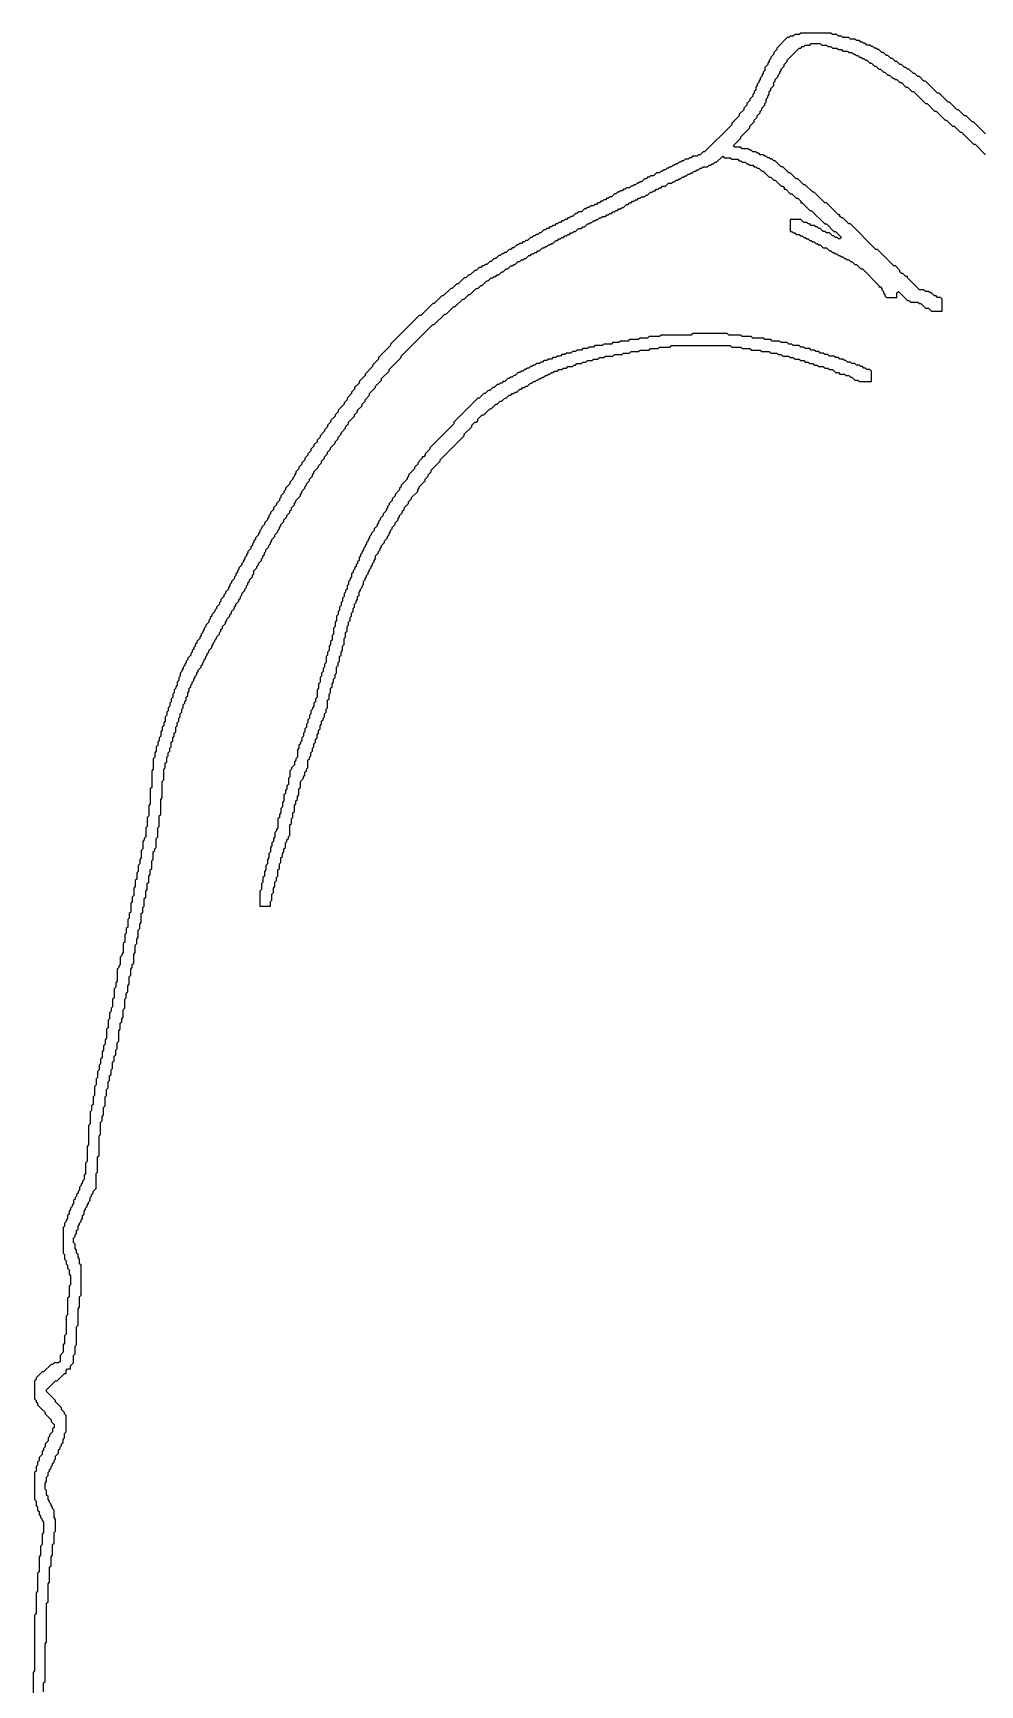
# Model space of a CAD drawing. Header units: metres. Extents: x 0 to 7998, y 2 to 10328.
# Drawn here: x 1094 to 2354, y 6627 to 8826 of the extents above; entities that cross this region are included whole.
import ezdxf

# ---------------------------------------------------------------- set-up
doc = ezdxf.new("R2010")
doc.units = ezdxf.units.M

msp = doc.modelspace()

# ---------------------------------------------------------------- linework, layer by layer
for points in [[(2362, 8692), (2346, 8708), (2344, 8708), (2336, 8716), (2334, 8716), (2326, 8724), (2324, 8724), (2314, 8734), (2312, 8734), (2300, 8746), (2298, 8746), (2282, 8762), (2280, 8762), (2274, 8768), (2272, 8768), (2268, 8772), (2266, 8772), (2260, 8778), (2258, 8778), (2256, 8780), (2254, 8780), (2250, 8784), (2248, 8784), (2244, 8788), (2242, 8788), (2238, 8792), (2236, 8792), (2232, 8796), (2230, 8796), (2226, 8800), (2224, 8800), (2220, 8804), (2218, 8804), (2216, 8806), (2214, 8806), (2212, 8808), (2210, 8808), (2208, 8810), (2204, 8810), (2202, 8812), (2200, 8812), (2198, 8814), (2196, 8814), (2194, 8816), (2190, 8816), (2188, 8818), (2182, 8818), (2180, 8820), (2172, 8820), (2170, 8822), (2166, 8822), (2164, 8824), (2158, 8824), (2156, 8826), (2116, 8826), (2114, 8824), (2108, 8824), (2106, 8822), (2102, 8822), (2100, 8820), (2098, 8820), (2084, 8806), (2084, 8804), (2080, 8800), (2080, 8798), (2076, 8794), (2076, 8792), (2074, 8790), (2074, 8788), (2072, 8786), (2072, 8784), (2068, 8780), (2068, 8776), (2066, 8774), (2066, 8772), (2064, 8770), (2064, 8768), (2062, 8766), (2062, 8764), (2060, 8762), (2060, 8760), (2058, 8758), (2058, 8756), (2056, 8754), (2056, 8750), (2054, 8748), (2054, 8746), (2052, 8744), (2052, 8742), (2048, 8738), (2048, 8736), (2044, 8732), (2044, 8730), (2040, 8726), (2040, 8724), (2034, 8718), (2034, 8716), (2024, 8706), (2024, 8704), (1988, 8668), (1986, 8668), (1982, 8664), (1980, 8664), (1978, 8662), (1972, 8662), (1970, 8660), (1968, 8660), (1966, 8658), (1962, 8658), (1960, 8656), (1958, 8656), (1956, 8654), (1954, 8654), (1952, 8652), (1950, 8652), (1948, 8650), (1946, 8650), (1944, 8648), (1942, 8648), (1940, 8646), (1938, 8646), (1936, 8644), (1934, 8644), (1932, 8642), (1930, 8642), (1928, 8640), (1924, 8640), (1920, 8636), (1916, 8636), (1914, 8634), (1912, 8634), (1910, 8632), (1908, 8632), (1904, 8628), (1902, 8628), (1900, 8626), (1898, 8626), (1896, 8624), (1894, 8624), (1892, 8622), (1890, 8622), (1888, 8620), (1884, 8620), (1882, 8618), (1880, 8618), (1878, 8616), (1876, 8616), (1874, 8614), (1872, 8614), (1870, 8612), (1868, 8612), (1864, 8608), (1862, 8608), (1860, 8606), (1858, 8606), (1856, 8604), (1854, 8604), (1852, 8602), (1850, 8602), (1848, 8600), (1846, 8600), (1844, 8598), (1842, 8598), (1840, 8596), (1836, 8596), (1834, 8594), (1832, 8594), (1830, 8592), (1828, 8592), (1824, 8588), (1820, 8588), (1818, 8586), (1816, 8586), (1812, 8582), (1810, 8582), (1808, 8580), (1806, 8580), (1804, 8578), (1802, 8578), (1800, 8576), (1798, 8576), (1796, 8574), (1794, 8574), (1792, 8572), (1790, 8572), (1788, 8570), (1786, 8570), (1784, 8568), (1782, 8568), (1780, 8566), (1778, 8566), (1776, 8564), (1774, 8564), (1770, 8560), (1768, 8560), (1766, 8558), (1764, 8558), (1762, 8556), (1760, 8556), (1758, 8554), (1756, 8554), (1752, 8550), (1750, 8550), (1748, 8548), (1746, 8548), (1744, 8546), (1742, 8546), (1740, 8544), (1738, 8544), (1734, 8540), (1732, 8540), (1730, 8538), (1728, 8538), (1724, 8534), (1722, 8534), (1720, 8532), (1718, 8532), (1716, 8530), (1714, 8530), (1710, 8526), (1708, 8526), (1704, 8522), (1702, 8522), (1698, 8518), (1696, 8518), (1694, 8516), (1692, 8516), (1690, 8514), (1688, 8514), (1684, 8510), (1682, 8510), (1676, 8504), (1674, 8504), (1670, 8500), (1668, 8500), (1660, 8492), (1658, 8492), (1652, 8486), (1650, 8486), (1640, 8476), (1638, 8476), (1628, 8466), (1626, 8466), (1610, 8450), (1608, 8450), (1570, 8412), (1570, 8410), (1554, 8394), (1554, 8392), (1546, 8384), (1546, 8382), (1536, 8372), (1536, 8370), (1528, 8362), (1528, 8360), (1522, 8354), (1522, 8352), (1518, 8348), (1518, 8346), (1512, 8340), (1512, 8338), (1508, 8334), (1508, 8332), (1500, 8324), (1500, 8322), (1496, 8318), (1496, 8316), (1490, 8310), (1490, 8308), (1486, 8304), (1486, 8302), (1482, 8298), (1482, 8296), (1476, 8290), (1476, 8288), (1472, 8284), (1472, 8282), (1468, 8278), (1468, 8276), (1464, 8272), (1464, 8270), (1460, 8266), (1460, 8264), (1456, 8260), (1456, 8258), (1452, 8254), (1452, 8252), (1448, 8248), (1448, 8246), (1444, 8242), (1444, 8240), (1442, 8238), (1442, 8236), (1440, 8234), (1440, 8232), (1436, 8228), (1436, 8226), (1430, 8220), (1430, 8218), (1428, 8216), (1428, 8214), (1424, 8210), (1424, 8208), (1422, 8206), (1422, 8204), (1418, 8200), (1418, 8198), (1414, 8194), (1414, 8192), (1410, 8188), (1410, 8186), (1408, 8184), (1408, 8182), (1406, 8180), (1406, 8178), (1402, 8174), (1402, 8172), (1398, 8168), (1398, 8166), (1396, 8164), (1396, 8162), (1394, 8160), (1394, 8158), (1390, 8154), (1390, 8152), (1388, 8150), (1388, 8148), (1386, 8146), (1386, 8144), (1384, 8142), (1384, 8140), (1380, 8136), (1380, 8134), (1378, 8132), (1378, 8130), (1376, 8128), (1376, 8126), (1374, 8124), (1374, 8122), (1372, 8120), (1372, 8118), (1368, 8114), (1368, 8112), (1366, 8110), (1366, 8108), (1364, 8106), (1364, 8104), (1362, 8102), (1362, 8100), (1358, 8096), (1358, 8094), (1356, 8092), (1356, 8090), (1354, 8088), (1354, 8086), (1350, 8082), (1350, 8080), (1348, 8078), (1348, 8076), (1344, 8072), (1344, 8070), (1342, 8068), (1342, 8066), (1338, 8062), (1338, 8060), (1336, 8058), (1336, 8056), (1332, 8052), (1332, 8050), (1330, 8048), (1330, 8046), (1328, 8044), (1328, 8042), (1324, 8038), (1324, 8036), (1322, 8034), (1322, 8032), (1320, 8030), (1320, 8028), (1318, 8026), (1318, 8024), (1316, 8022), (1316, 8020), (1312, 8016), (1312, 8014), (1310, 8012), (1310, 8010), (1308, 8008), (1308, 8006), (1306, 8004), (1306, 8002), (1304, 8000), (1304, 7998), (1300, 7994), (1300, 7992), (1298, 7990), (1298, 7988), (1296, 7986), (1296, 7984), (1294, 7982), (1294, 7980), (1292, 7978), (1292, 7976), (1290, 7974), (1290, 7970), (1288, 7968), (1288, 7964), (1286, 7962), (1286, 7958), (1284, 7956), (1284, 7954), (1282, 7952), (1282, 7948), (1280, 7946), (1280, 7942), (1278, 7940), (1278, 7936), (1276, 7934), (1276, 7930), (1274, 7928), (1274, 7924), (1272, 7922), (1272, 7918), (1270, 7916), (1270, 7910), (1268, 7908), (1268, 7904), (1266, 7902), (1266, 7898), (1264, 7896), (1264, 7890), (1262, 7888), (1262, 7884), (1260, 7882), (1260, 7878), (1258, 7876), (1258, 7870), (1256, 7868), (1256, 7862), (1254, 7860), (1254, 7846), (1252, 7844), (1252, 7822), (1250, 7820), (1250, 7800), (1248, 7798), (1248, 7784), (1246, 7782), (1246, 7770), (1244, 7768), (1244, 7756), (1242, 7754), (1242, 7752), (1240, 7750), (1240, 7740), (1238, 7738), (1238, 7728), (1236, 7726), (1236, 7720), (1234, 7718), (1234, 7710), (1232, 7708), (1232, 7700), (1230, 7698), (1230, 7690), (1228, 7688), (1228, 7678), (1226, 7676), (1226, 7670), (1224, 7668), (1224, 7656), (1222, 7654), (1222, 7648), (1220, 7646), (1220, 7636), (1218, 7634), (1218, 7628), (1216, 7626), (1216, 7616), (1214, 7614), (1214, 7602), (1212, 7600), (1212, 7598), (1210, 7596), (1210, 7586), (1208, 7584), (1208, 7582), (1206, 7580), (1206, 7564), (1204, 7562), (1204, 7556), (1202, 7554), (1202, 7542), (1200, 7540), (1200, 7530), (1198, 7528), (1198, 7524), (1196, 7522), (1196, 7514), (1194, 7512), (1194, 7502), (1192, 7500), (1192, 7488), (1190, 7486), (1190, 7480), (1188, 7478), (1188, 7472), (1186, 7470), (1186, 7462), (1184, 7460), (1184, 7454), (1182, 7452), (1182, 7446), (1180, 7444), (1180, 7436), (1178, 7434), (1178, 7426), (1176, 7424), (1176, 7412), (1174, 7410), (1174, 7400), (1172, 7398), (1172, 7392), (1170, 7390), (1170, 7374), (1168, 7372), (1168, 7346), (1166, 7344), (1166, 7324), (1164, 7322), (1164, 7308), (1162, 7306), (1162, 7300), (1160, 7298), (1160, 7296), (1158, 7294), (1158, 7292), (1156, 7290), (1156, 7286), (1154, 7284), (1154, 7282), (1152, 7280), (1152, 7278), (1150, 7276), (1150, 7274), (1148, 7272), (1148, 7268), (1146, 7266), (1146, 7264), (1144, 7262), (1144, 7260), (1142, 7258), (1142, 7254), (1140, 7252), (1140, 7248), (1138, 7246), (1138, 7244), (1136, 7242), (1136, 7238), (1134, 7236), (1134, 7202), (1136, 7200), (1136, 7194), (1138, 7192), (1138, 7188), (1140, 7186), (1140, 7182), (1142, 7180), (1142, 7174), (1144, 7172), (1144, 7160), (1142, 7158), (1142, 7144), (1140, 7142), (1140, 7120), (1138, 7118), (1138, 7094), (1136, 7092), (1136, 7082), (1134, 7080), (1134, 7070), (1130, 7066), (1130, 7058), (1128, 7056), (1122, 7056), (1120, 7054), (1118, 7054), (1108, 7044), (1106, 7044), (1098, 7036), (1098, 7034), (1096, 7032), (1096, 7008), (1098, 7006), (1098, 7004), (1100, 7002), (1100, 7000), (1110, 6990), (1110, 6988), (1118, 6980), (1118, 6978), (1122, 6974), (1122, 6970), (1120, 6968), (1120, 6964), (1116, 6960), (1116, 6958), (1114, 6956), (1114, 6952), (1110, 6948), (1110, 6944), (1108, 6942), (1108, 6940), (1106, 6938), (1106, 6934), (1102, 6930), (1102, 6926), (1100, 6924), (1100, 6920), (1098, 6918), (1098, 6912), (1096, 6910), (1096, 6874), (1098, 6872), (1098, 6866), (1100, 6864), (1100, 6860), (1102, 6858), (1102, 6854), (1104, 6852), (1104, 6850), (1106, 6848), (1106, 6846), (1108, 6844), (1108, 6830), (1106, 6828), (1106, 6814), (1104, 6812), (1104, 6800), (1102, 6798), (1102, 6778), (1100, 6776), (1100, 6752), (1098, 6750), (1098, 6722), (1096, 6720), (1096, 6646), (1094, 6644), (1094, 6562)], [(1108, 6618), (1108, 6630), (1110, 6632), (1110, 6682), (1112, 6684), (1112, 6736), (1114, 6738), (1114, 6762), (1116, 6764), (1116, 6784), (1118, 6786), (1118, 6798), (1120, 6800), (1120, 6814), (1122, 6816), (1122, 6830), (1124, 6832), (1124, 6848), (1122, 6850), (1122, 6860), (1120, 6862), (1120, 6864), (1118, 6866), (1118, 6868), (1116, 6870), (1116, 6872), (1114, 6874), (1114, 6878), (1112, 6880), (1112, 6886), (1110, 6888), (1110, 6896), (1112, 6898), (1112, 6904), (1114, 6906), (1114, 6910), (1116, 6912), (1116, 6914), (1118, 6916), (1118, 6918), (1120, 6920), (1120, 6922), (1122, 6924), (1122, 6926), (1124, 6928), (1124, 6932), (1128, 6936), (1128, 6940), (1130, 6942), (1130, 6944), (1132, 6946), (1132, 6948), (1134, 6950), (1134, 6954), (1136, 6956), (1136, 6962), (1138, 6964), (1138, 6986), (1136, 6988), (1136, 6990), (1132, 6994), (1132, 6996), (1124, 7004), (1124, 7006), (1112, 7018), (1112, 7020), (1124, 7032), (1126, 7032), (1136, 7042), (1138, 7042), (1138, 7046), (1140, 7048), (1144, 7048), (1144, 7052), (1148, 7056), (1148, 7066), (1150, 7068), (1150, 7078), (1152, 7080), (1152, 7104), (1154, 7106), (1154, 7128), (1156, 7130), (1156, 7144), (1158, 7146), (1158, 7186), (1156, 7188), (1156, 7194), (1154, 7196), (1154, 7200), (1152, 7202), (1152, 7206), (1150, 7208), (1150, 7214), (1148, 7216), (1148, 7222), (1150, 7224), (1150, 7226), (1152, 7228), (1152, 7232), (1154, 7234), (1154, 7238), (1156, 7240), (1156, 7242), (1158, 7244), (1158, 7246), (1160, 7248), (1160, 7252), (1162, 7254), (1162, 7258), (1164, 7260), (1164, 7262), (1166, 7264), (1166, 7266), (1168, 7268), (1168, 7270), (1170, 7272), (1170, 7276), (1172, 7278), (1172, 7280), (1174, 7282), (1174, 7284), (1178, 7288), (1178, 7308), (1180, 7310), (1180, 7330), (1182, 7332), (1182, 7358), (1184, 7360), (1184, 7376), (1186, 7378), (1186, 7384), (1188, 7386), (1188, 7396), (1190, 7398), (1190, 7410), (1192, 7412), (1192, 7420), (1194, 7422), (1194, 7430), (1196, 7432), (1196, 7438), (1198, 7440), (1198, 7446), (1200, 7448), (1200, 7456), (1202, 7458), (1202, 7464), (1204, 7466), (1204, 7472), (1206, 7474), (1206, 7482), (1208, 7484), (1208, 7498), (1210, 7500), (1210, 7508), (1212, 7510), (1212, 7514), (1214, 7516), (1214, 7526), (1216, 7528), (1216, 7540), (1218, 7542), (1218, 7548), (1220, 7550), (1220, 7558), (1222, 7560), (1222, 7570), (1224, 7572), (1224, 7580), (1226, 7582), (1226, 7586), (1228, 7588), (1228, 7600), (1230, 7602), (1230, 7612), (1232, 7614), (1232, 7620), (1234, 7622), (1234, 7632), (1236, 7634), (1236, 7640), (1238, 7642), (1238, 7654), (1240, 7656), (1240, 7662), (1242, 7664), (1242, 7674), (1244, 7676), (1244, 7684), (1246, 7686), (1246, 7694), (1248, 7696), (1248, 7704), (1250, 7706), (1250, 7712), (1252, 7714), (1252, 7724), (1254, 7726), (1254, 7736), (1256, 7738), (1256, 7740), (1258, 7742), (1258, 7754), (1260, 7756), (1260, 7768), (1262, 7770), (1262, 7784), (1264, 7786), (1264, 7806), (1266, 7808), (1266, 7830), (1268, 7832), (1268, 7846), (1270, 7848), (1270, 7854), (1272, 7856), (1272, 7862), (1274, 7864), (1274, 7868), (1276, 7870), (1276, 7874), (1278, 7876), (1278, 7882), (1280, 7884), (1280, 7888), (1282, 7890), (1282, 7894), (1284, 7896), (1284, 7902), (1286, 7904), (1286, 7908), (1288, 7910), (1288, 7914), (1290, 7916), (1290, 7920), (1292, 7922), (1292, 7926), (1294, 7928), (1294, 7932), (1296, 7934), (1296, 7936), (1298, 7938), (1298, 7942), (1300, 7944), (1300, 7948), (1302, 7950), (1302, 7954), (1304, 7956), (1304, 7958), (1306, 7960), (1306, 7962), (1308, 7964), (1308, 7966), (1310, 7968), (1310, 7970), (1312, 7972), (1312, 7974), (1314, 7976), (1314, 7978), (1318, 7982), (1318, 7984), (1320, 7986), (1320, 7988), (1322, 7990), (1322, 7992), (1324, 7994), (1324, 7996), (1326, 7998), (1326, 8000), (1328, 8002), (1328, 8004), (1332, 8008), (1332, 8010), (1334, 8012), (1334, 8014), (1336, 8016), (1336, 8018), (1338, 8020), (1338, 8022), (1342, 8026), (1342, 8028), (1344, 8030), (1344, 8032), (1346, 8034), (1346, 8036), (1350, 8040), (1350, 8042), (1352, 8044), (1352, 8046), (1356, 8050), (1356, 8052), (1358, 8054), (1358, 8056), (1362, 8060), (1362, 8062), (1364, 8064), (1364, 8066), (1368, 8070), (1368, 8072), (1370, 8074), (1370, 8076), (1372, 8078), (1372, 8080), (1376, 8084), (1376, 8086), (1378, 8088), (1378, 8090), (1380, 8092), (1380, 8094), (1382, 8096), (1382, 8098), (1386, 8102), (1386, 8104), (1388, 8106), (1388, 8110), (1392, 8114), (1392, 8116), (1394, 8118), (1394, 8120), (1398, 8124), (1398, 8126), (1400, 8128), (1400, 8130), (1402, 8132), (1402, 8134), (1404, 8136), (1404, 8138), (1408, 8142), (1408, 8144), (1410, 8146), (1410, 8148), (1412, 8150), (1412, 8152), (1416, 8156), (1416, 8158), (1420, 8162), (1420, 8164), (1422, 8166), (1422, 8168), (1424, 8170), (1424, 8172), (1428, 8176), (1428, 8178), (1432, 8182), (1432, 8184), (1436, 8188), (1436, 8190), (1438, 8192), (1438, 8194), (1442, 8198), (1442, 8200), (1444, 8202), (1444, 8204), (1450, 8210), (1450, 8212), (1452, 8214), (1452, 8216), (1456, 8220), (1456, 8222), (1458, 8224), (1458, 8226), (1462, 8230), (1462, 8232), (1466, 8236), (1466, 8238), (1468, 8240), (1468, 8242), (1474, 8248), (1474, 8250), (1478, 8254), (1478, 8256), (1482, 8260), (1482, 8262), (1486, 8266), (1486, 8268), (1490, 8272), (1490, 8274), (1496, 8280), (1496, 8282), (1500, 8286), (1500, 8288), (1504, 8292), (1504, 8294), (1510, 8300), (1510, 8302), (1514, 8306), (1514, 8308), (1522, 8316), (1522, 8318), (1526, 8322), (1526, 8324), (1532, 8330), (1532, 8332), (1536, 8336), (1536, 8338), (1542, 8344), (1542, 8346), (1550, 8354), (1550, 8356), (1558, 8364), (1558, 8366), (1568, 8376), (1568, 8378), (1584, 8394), (1584, 8396), (1626, 8438), (1628, 8438), (1642, 8452), (1644, 8452), (1654, 8462), (1656, 8462), (1666, 8472), (1668, 8472), (1674, 8478), (1676, 8478), (1684, 8486), (1686, 8486), (1690, 8490), (1692, 8490), (1698, 8496), (1700, 8496), (1704, 8500), (1706, 8500), (1708, 8502), (1710, 8502), (1712, 8504), (1714, 8504), (1718, 8508), (1720, 8508), (1724, 8512), (1726, 8512), (1730, 8516), (1732, 8516), (1734, 8518), (1736, 8518), (1740, 8522), (1742, 8522), (1744, 8524), (1746, 8524), (1748, 8526), (1750, 8526), (1754, 8530), (1756, 8530), (1758, 8532), (1760, 8532), (1762, 8534), (1764, 8534), (1766, 8536), (1768, 8536), (1772, 8540), (1774, 8540), (1776, 8542), (1778, 8542), (1780, 8544), (1782, 8544), (1784, 8546), (1786, 8546), (1790, 8550), (1792, 8550), (1794, 8552), (1796, 8552), (1798, 8554), (1800, 8554), (1802, 8556), (1804, 8556), (1806, 8558), (1808, 8558), (1810, 8560), (1812, 8560), (1814, 8562), (1816, 8562), (1820, 8566), (1824, 8566), (1826, 8568), (1828, 8568), (1832, 8572), (1834, 8572), (1836, 8574), (1838, 8574), (1840, 8576), (1842, 8576), (1844, 8578), (1846, 8578), (1848, 8580), (1850, 8580), (1852, 8582), (1856, 8582), (1858, 8584), (1860, 8584), (1862, 8586), (1864, 8586), (1866, 8588), (1868, 8588), (1870, 8590), (1872, 8590), (1874, 8592), (1876, 8592), (1878, 8594), (1880, 8594), (1884, 8598), (1886, 8598), (1888, 8600), (1890, 8600), (1892, 8602), (1894, 8602), (1896, 8604), (1898, 8604), (1900, 8606), (1902, 8606), (1904, 8608), (1908, 8608), (1910, 8610), (1912, 8610), (1916, 8614), (1918, 8614), (1920, 8616), (1922, 8616), (1924, 8618), (1926, 8618), (1928, 8620), (1930, 8620), (1932, 8622), (1936, 8622), (1940, 8626), (1944, 8626), (1946, 8628), (1948, 8628), (1950, 8630), (1952, 8630), (1954, 8632), (1956, 8632), (1958, 8634), (1960, 8634), (1962, 8636), (1964, 8636), (1966, 8638), (1968, 8638), (1970, 8640), (1972, 8640), (1974, 8642), (1976, 8642), (1978, 8644), (1980, 8644), (1982, 8646), (1984, 8646), (1986, 8648), (1992, 8648), (1994, 8650), (1996, 8650), (1998, 8652), (2000, 8652), (2002, 8654), (2004, 8654), (2012, 8662), (2014, 8660), (2022, 8660), (2024, 8658), (2032, 8658), (2034, 8656), (2036, 8656), (2038, 8654), (2042, 8654), (2044, 8652), (2046, 8652), (2048, 8650), (2052, 8650), (2054, 8648), (2056, 8648), (2058, 8646), (2060, 8646), (2064, 8642), (2066, 8642), (2074, 8634), (2076, 8634), (2080, 8630), (2082, 8630), (2090, 8622), (2092, 8622), (2094, 8620), (2094, 8618), (2096, 8618), (2102, 8612), (2104, 8612), (2110, 8606), (2112, 8606), (2116, 8602), (2116, 8600), (2118, 8600), (2128, 8590), (2130, 8590), (2148, 8572), (2150, 8572), (2160, 8562), (2162, 8562), (2170, 8554), (2168, 8552), (2166, 8552), (2164, 8554), (2162, 8554), (2160, 8556), (2158, 8556), (2154, 8560), (2150, 8560), (2148, 8562), (2146, 8562), (2142, 8566), (2140, 8566), (2138, 8568), (2136, 8568), (2134, 8570), (2130, 8570), (2128, 8572), (2126, 8572), (2124, 8574), (2120, 8574), (2116, 8578), (2102, 8578), (2102, 8562), (2104, 8562), (2106, 8560), (2108, 8560), (2110, 8558), (2114, 8558), (2116, 8556), (2118, 8556), (2120, 8554), (2122, 8554), (2124, 8552), (2126, 8552), (2128, 8550), (2130, 8550), (2132, 8548), (2134, 8548), (2136, 8546), (2138, 8546), (2140, 8544), (2142, 8544), (2146, 8540), (2150, 8540), (2154, 8536), (2156, 8536), (2158, 8534), (2160, 8534), (2162, 8532), (2164, 8532), (2166, 8530), (2168, 8530), (2170, 8528), (2172, 8528), (2174, 8526), (2176, 8526), (2178, 8524), (2180, 8524), (2182, 8522), (2184, 8522), (2188, 8518), (2190, 8518), (2196, 8512), (2198, 8512), (2220, 8490), (2220, 8488), (2222, 8488), (2224, 8486), (2224, 8484), (2226, 8482), (2226, 8480), (2228, 8478), (2228, 8476), (2230, 8474), (2244, 8474), (2244, 8480), (2246, 8482), (2258, 8470), (2260, 8470), (2262, 8468), (2272, 8468), (2274, 8466), (2276, 8466), (2282, 8460), (2286, 8460), (2290, 8456), (2304, 8456), (2304, 8472), (2302, 8474), (2298, 8474), (2296, 8476), (2294, 8476), (2290, 8480), (2288, 8480), (2286, 8482), (2282, 8482), (2280, 8484), (2274, 8484), (2258, 8500), (2258, 8502), (2256, 8502), (2252, 8506), (2250, 8506), (2248, 8508), (2248, 8510), (2242, 8516), (2240, 8516), (2218, 8538), (2216, 8538), (2182, 8572), (2180, 8572), (2172, 8580), (2170, 8580), (2168, 8582), (2168, 8584), (2166, 8584), (2150, 8600), (2148, 8600), (2134, 8614), (2132, 8614), (2122, 8624), (2120, 8624), (2112, 8632), (2110, 8632), (2102, 8640), (2100, 8640), (2092, 8648), (2090, 8648), (2082, 8656), (2080, 8656), (2078, 8658), (2076, 8658), (2074, 8660), (2072, 8660), (2070, 8662), (2068, 8662), (2066, 8664), (2062, 8664), (2060, 8666), (2058, 8666), (2056, 8668), (2052, 8668), (2050, 8670), (2048, 8670), (2046, 8672), (2038, 8672), (2036, 8674), (2028, 8674), (2026, 8676), (2036, 8686), (2036, 8688), (2048, 8700), (2048, 8702), (2054, 8708), (2054, 8710), (2058, 8714), (2058, 8716), (2062, 8720), (2062, 8722), (2064, 8724), (2064, 8726), (2068, 8730), (2068, 8732), (2070, 8734), (2070, 8738), (2072, 8740), (2072, 8742), (2074, 8744), (2074, 8748), (2076, 8750), (2076, 8752), (2080, 8756), (2080, 8760), (2082, 8762), (2082, 8764), (2086, 8768), (2086, 8770), (2088, 8772), (2088, 8774), (2090, 8776), (2090, 8778), (2094, 8782), (2094, 8784), (2098, 8788), (2098, 8790), (2114, 8806), (2116, 8806), (2118, 8808), (2120, 8808), (2122, 8810), (2128, 8810), (2130, 8812), (2142, 8812), (2144, 8810), (2150, 8810), (2152, 8808), (2156, 8808), (2158, 8806), (2164, 8806), (2166, 8804), (2170, 8804), (2172, 8802), (2178, 8802), (2180, 8800), (2184, 8800), (2186, 8798), (2188, 8798), (2190, 8796), (2192, 8796), (2194, 8794), (2196, 8794), (2198, 8792), (2200, 8792), (2202, 8790), (2204, 8790), (2208, 8786), (2210, 8786), (2214, 8782), (2216, 8782), (2220, 8778), (2222, 8778), (2226, 8774), (2228, 8774), (2232, 8770), (2234, 8770), (2238, 8766), (2240, 8766), (2242, 8764), (2244, 8764), (2248, 8760), (2250, 8760), (2256, 8754), (2258, 8754), (2264, 8748), (2266, 8748), (2282, 8732), (2284, 8732), (2294, 8722), (2296, 8722), (2308, 8710), (2310, 8710), (2318, 8702), (2320, 8702), (2328, 8694), (2330, 8694), (2346, 8678), (2348, 8678), (2362, 8664)]]:
    msp.add_lwpolyline(points)
msp.add_lwpolyline([(1972, 8426), (1970, 8424), (1930, 8424), (1928, 8422), (1914, 8422), (1912, 8420), (1902, 8420), (1900, 8418), (1888, 8418), (1886, 8416), (1876, 8416), (1874, 8414), (1866, 8414), (1864, 8412), (1854, 8412), (1852, 8410), (1842, 8410), (1840, 8408), (1834, 8408), (1832, 8406), (1826, 8406), (1824, 8404), (1818, 8404), (1816, 8402), (1812, 8402), (1810, 8400), (1804, 8400), (1802, 8398), (1798, 8398), (1796, 8396), (1792, 8396), (1790, 8394), (1786, 8394), (1784, 8392), (1780, 8392), (1778, 8390), (1774, 8390), (1772, 8388), (1770, 8388), (1768, 8386), (1764, 8386), (1762, 8384), (1760, 8384), (1758, 8382), (1756, 8382), (1754, 8380), (1752, 8380), (1750, 8378), (1748, 8378), (1746, 8376), (1744, 8376), (1742, 8374), (1740, 8374), (1736, 8370), (1734, 8370), (1732, 8368), (1730, 8368), (1728, 8366), (1726, 8366), (1722, 8362), (1720, 8362), (1718, 8360), (1716, 8360), (1714, 8358), (1712, 8358), (1708, 8354), (1706, 8354), (1702, 8350), (1700, 8350), (1696, 8346), (1694, 8346), (1688, 8340), (1686, 8340), (1654, 8308), (1654, 8306), (1622, 8274), (1622, 8272), (1616, 8266), (1616, 8264), (1614, 8262), (1612, 8262), (1612, 8260), (1606, 8254), (1606, 8252), (1602, 8248), (1602, 8246), (1594, 8238), (1594, 8236), (1592, 8234), (1592, 8232), (1584, 8224), (1584, 8222), (1582, 8220), (1582, 8218), (1576, 8212), (1576, 8210), (1572, 8206), (1572, 8204), (1568, 8200), (1568, 8198), (1566, 8196), (1566, 8194), (1564, 8192), (1564, 8190), (1560, 8186), (1560, 8184), (1556, 8180), (1556, 8178), (1554, 8176), (1554, 8174), (1552, 8172), (1552, 8170), (1548, 8166), (1548, 8164), (1544, 8160), (1544, 8158), (1542, 8156), (1542, 8154), (1540, 8152), (1540, 8150), (1538, 8148), (1538, 8146), (1536, 8144), (1536, 8142), (1534, 8140), (1534, 8138), (1532, 8136), (1532, 8134), (1530, 8132), (1530, 8130), (1528, 8128), (1528, 8124), (1526, 8122), (1526, 8120), (1524, 8118), (1524, 8116), (1522, 8114), (1522, 8112), (1520, 8110), (1520, 8108), (1518, 8106), (1518, 8102), (1516, 8100), (1516, 8098), (1514, 8096), (1514, 8092), (1512, 8090), (1512, 8086), (1510, 8084), (1510, 8082), (1508, 8080), (1508, 8076), (1506, 8074), (1506, 8070), (1504, 8068), (1504, 8064), (1502, 8062), (1502, 8058), (1500, 8056), (1500, 8052), (1498, 8050), (1498, 8044), (1496, 8042), (1496, 8036), (1494, 8034), (1494, 8026), (1492, 8024), (1492, 8018), (1490, 8016), (1490, 8012), (1488, 8010), (1488, 8004), (1486, 8002), (1486, 7998), (1484, 7996), (1484, 7988), (1482, 7986), (1482, 7982), (1480, 7980), (1480, 7976), (1478, 7974), (1478, 7970), (1476, 7968), (1476, 7962), (1474, 7960), (1474, 7954), (1472, 7952), (1472, 7942), (1470, 7940), (1470, 7936), (1468, 7934), (1468, 7930), (1466, 7928), (1466, 7926), (1464, 7924), (1464, 7920), (1462, 7918), (1462, 7914), (1460, 7912), (1460, 7908), (1458, 7906), (1458, 7902), (1456, 7900), (1456, 7896), (1454, 7894), (1454, 7890), (1452, 7888), (1452, 7884), (1450, 7882), (1450, 7880), (1448, 7878), (1448, 7874), (1446, 7872), (1446, 7862), (1444, 7860), (1444, 7858), (1442, 7856), (1442, 7852), (1438, 7848), (1438, 7846), (1436, 7844), (1436, 7836), (1434, 7834), (1434, 7826), (1432, 7824), (1432, 7820), (1430, 7818), (1430, 7814), (1428, 7812), (1428, 7804), (1426, 7802), (1426, 7796), (1424, 7794), (1424, 7788), (1422, 7786), (1422, 7782), (1420, 7780), (1420, 7768), (1418, 7766), (1418, 7764), (1416, 7762), (1416, 7756), (1414, 7754), (1414, 7750), (1412, 7748), (1412, 7744), (1410, 7742), (1410, 7736), (1408, 7734), (1408, 7728), (1406, 7726), (1406, 7720), (1404, 7718), (1404, 7712), (1402, 7710), (1402, 7704), (1400, 7702), (1400, 7696), (1398, 7694), (1398, 7686), (1396, 7684), (1396, 7664), (1410, 7664), (1410, 7670), (1412, 7672), (1412, 7680), (1414, 7682), (1414, 7688), (1416, 7690), (1416, 7696), (1418, 7698), (1418, 7702), (1420, 7704), (1420, 7712), (1422, 7714), (1422, 7720), (1424, 7722), (1424, 7728), (1426, 7730), (1426, 7734), (1428, 7736), (1428, 7740), (1430, 7742), (1430, 7748), (1432, 7750), (1432, 7752), (1434, 7754), (1434, 7756), (1436, 7758), (1436, 7772), (1438, 7774), (1438, 7780), (1440, 7782), (1440, 7788), (1442, 7790), (1442, 7798), (1444, 7800), (1444, 7804), (1446, 7806), (1446, 7810), (1448, 7812), (1448, 7820), (1450, 7822), (1450, 7830), (1454, 7834), (1454, 7836), (1456, 7838), (1456, 7842), (1458, 7844), (1458, 7846), (1460, 7848), (1460, 7858), (1462, 7860), (1462, 7862), (1464, 7864), (1464, 7868), (1466, 7870), (1466, 7874), (1468, 7876), (1468, 7880), (1470, 7882), (1470, 7886), (1472, 7888), (1472, 7892), (1474, 7894), (1474, 7898), (1476, 7900), (1476, 7904), (1478, 7906), (1478, 7910), (1480, 7912), (1480, 7914), (1482, 7916), (1482, 7920), (1484, 7922), (1484, 7926), (1486, 7928), (1486, 7938), (1488, 7940), (1488, 7946), (1490, 7948), (1490, 7954), (1492, 7956), (1492, 7960), (1494, 7962), (1494, 7966), (1496, 7968), (1496, 7972), (1498, 7974), (1498, 7982), (1500, 7984), (1500, 7988), (1502, 7990), (1502, 7996), (1504, 7998), (1504, 8002), (1506, 8004), (1506, 8010), (1508, 8012), (1508, 8020), (1510, 8022), (1510, 8028), (1512, 8030), (1512, 8036), (1514, 8038), (1514, 8042), (1516, 8044), (1516, 8048), (1518, 8050), (1518, 8054), (1520, 8056), (1520, 8060), (1522, 8062), (1522, 8066), (1524, 8068), (1524, 8070), (1526, 8072), (1526, 8076), (1528, 8078), (1528, 8082), (1530, 8084), (1530, 8086), (1532, 8088), (1532, 8090), (1534, 8092), (1534, 8096), (1536, 8098), (1536, 8100), (1538, 8102), (1538, 8104), (1540, 8106), (1540, 8108), (1542, 8110), (1542, 8112), (1544, 8114), (1544, 8116), (1546, 8118), (1546, 8120), (1548, 8122), (1548, 8124), (1550, 8126), (1550, 8130), (1554, 8134), (1554, 8136), (1556, 8138), (1556, 8140), (1558, 8142), (1558, 8144), (1562, 8148), (1562, 8150), (1566, 8154), (1566, 8156), (1568, 8158), (1568, 8160), (1570, 8162), (1570, 8164), (1572, 8166), (1572, 8168), (1576, 8172), (1576, 8174), (1580, 8178), (1580, 8180), (1582, 8182), (1582, 8184), (1586, 8188), (1586, 8190), (1588, 8192), (1588, 8194), (1594, 8200), (1594, 8202), (1598, 8206), (1598, 8208), (1606, 8216), (1606, 8218), (1608, 8220), (1608, 8222), (1616, 8230), (1616, 8232), (1620, 8236), (1620, 8238), (1624, 8242), (1624, 8244), (1636, 8256), (1636, 8258), (1668, 8290), (1668, 8292), (1678, 8302), (1678, 8304), (1682, 8308), (1684, 8308), (1686, 8310), (1686, 8312), (1692, 8318), (1694, 8318), (1702, 8326), (1704, 8326), (1710, 8332), (1712, 8332), (1716, 8336), (1718, 8336), (1722, 8340), (1724, 8340), (1728, 8344), (1730, 8344), (1732, 8346), (1734, 8346), (1736, 8348), (1738, 8348), (1742, 8352), (1744, 8352), (1746, 8354), (1748, 8354), (1750, 8356), (1752, 8356), (1756, 8360), (1758, 8360), (1760, 8362), (1762, 8362), (1764, 8364), (1766, 8364), (1768, 8366), (1770, 8366), (1772, 8368), (1774, 8368), (1776, 8370), (1778, 8370), (1780, 8372), (1782, 8372), (1784, 8374), (1786, 8374), (1788, 8376), (1792, 8376), (1794, 8378), (1798, 8378), (1800, 8380), (1804, 8380), (1806, 8382), (1812, 8382), (1814, 8384), (1816, 8384), (1818, 8386), (1824, 8386), (1826, 8388), (1830, 8388), (1832, 8390), (1838, 8390), (1840, 8392), (1846, 8392), (1848, 8394), (1854, 8394), (1856, 8396), (1866, 8396), (1868, 8398), (1878, 8398), (1880, 8400), (1888, 8400), (1890, 8402), (1900, 8402), (1902, 8404), (1914, 8404), (1916, 8406), (1926, 8406), (1928, 8408), (1942, 8408), (1944, 8410), (2022, 8410), (2024, 8408), (2036, 8408), (2038, 8406), (2048, 8406), (2050, 8404), (2062, 8404), (2064, 8402), (2074, 8402), (2076, 8400), (2084, 8400), (2086, 8398), (2090, 8398), (2092, 8396), (2100, 8396), (2102, 8394), (2106, 8394), (2108, 8392), (2114, 8392), (2116, 8390), (2120, 8390), (2122, 8388), (2126, 8388), (2128, 8386), (2132, 8386), (2134, 8384), (2138, 8384), (2140, 8382), (2146, 8382), (2148, 8380), (2152, 8380), (2154, 8378), (2158, 8378), (2162, 8374), (2166, 8374), (2168, 8372), (2174, 8372), (2176, 8370), (2180, 8370), (2182, 8368), (2184, 8368), (2188, 8364), (2192, 8364), (2194, 8362), (2210, 8362), (2210, 8376), (2208, 8378), (2204, 8378), (2202, 8380), (2200, 8380), (2198, 8382), (2196, 8382), (2194, 8384), (2190, 8384), (2188, 8386), (2184, 8386), (2182, 8388), (2178, 8388), (2176, 8390), (2174, 8390), (2172, 8392), (2168, 8392), (2166, 8394), (2162, 8394), (2160, 8396), (2154, 8396), (2152, 8398), (2148, 8398), (2146, 8400), (2142, 8400), (2140, 8402), (2136, 8402), (2134, 8404), (2130, 8404), (2128, 8406), (2122, 8406), (2120, 8408), (2116, 8408), (2114, 8410), (2106, 8410), (2104, 8412), (2100, 8412), (2098, 8414), (2090, 8414), (2088, 8416), (2078, 8416), (2076, 8418), (2068, 8418), (2066, 8420), (2052, 8420), (2050, 8422), (2038, 8422), (2036, 8424), (2020, 8424), (2018, 8426)], close=True)

doc.saveas('drawing.dxf')
